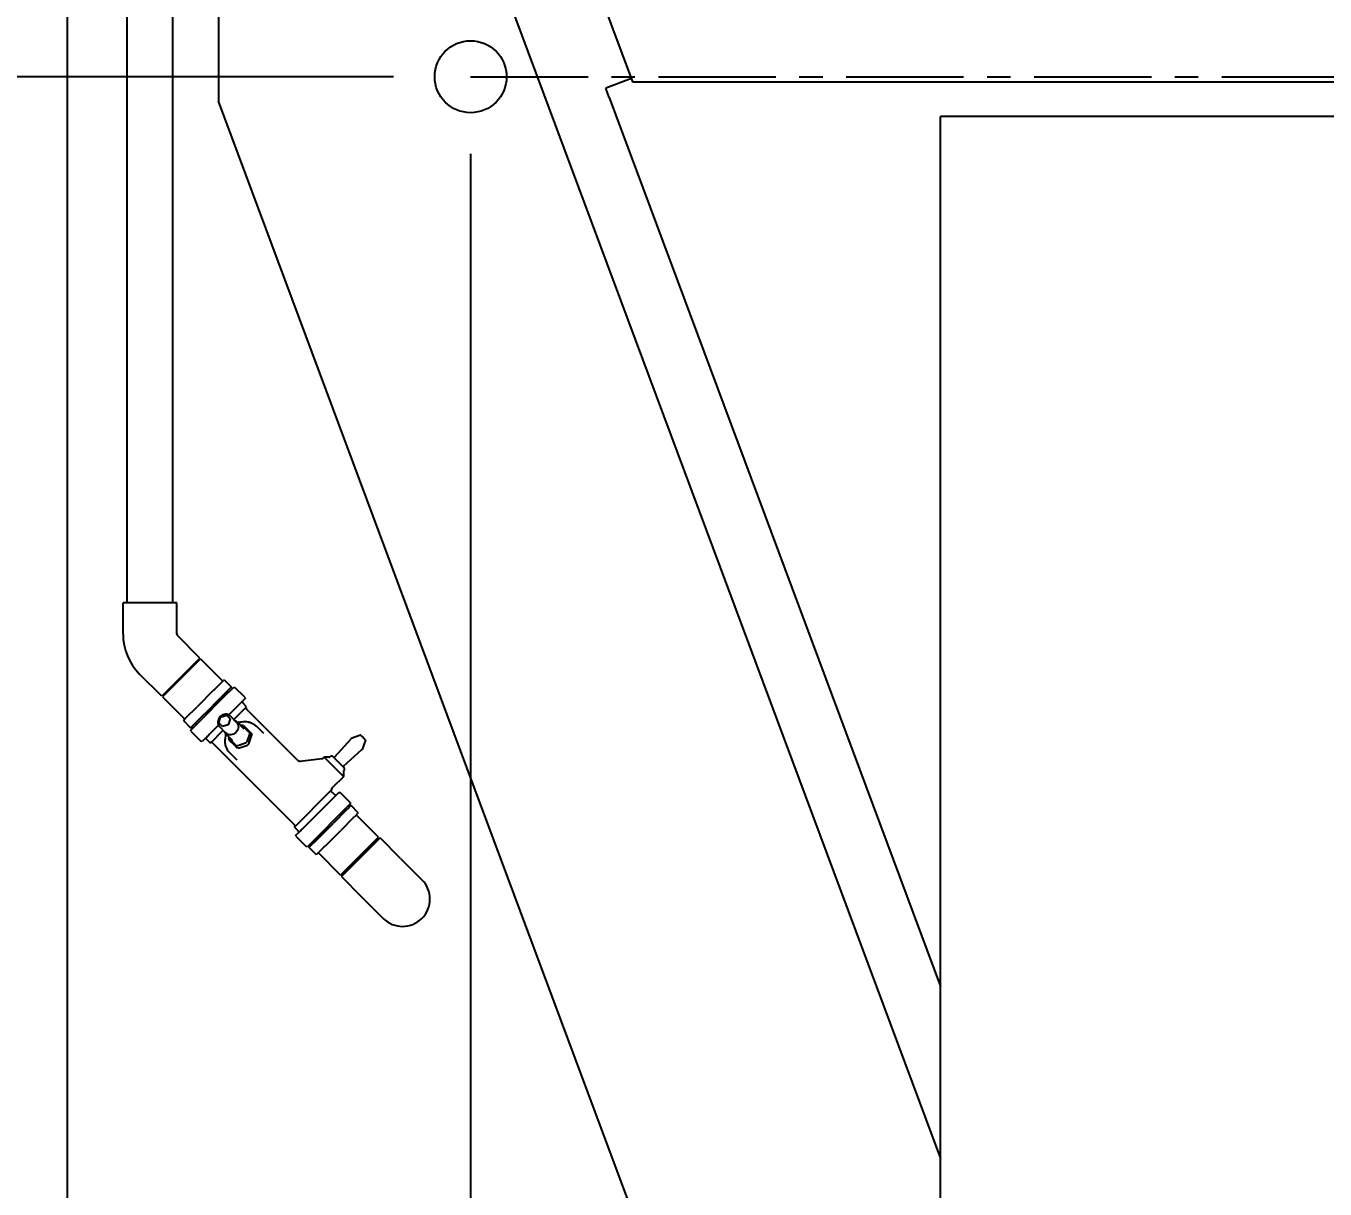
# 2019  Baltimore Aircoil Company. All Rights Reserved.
# Model space of a CAD drawing. Header units: millimetres. Extents: x 17891 to 32328, y 18593 to 29476.
# Drawn here: x 17946.16 to 17993.6, y 18925.77 to 18968.23 of the extents above; entities that cross this region are included whole.
import ezdxf

# ---------------------------------------------------------------- set-up
doc = ezdxf.new("R2010")
doc.units = ezdxf.units.MM
doc.header["$LTSCALE"] = 5
doc.linetypes.add('CENTER', pattern=[50.8, 31.75, -6.35, 6.35, -6.35])
for name, color, linetype in [('CONDENSER-STD-CONTROL', 1, 'Continuous'), ('RECIRCULATION-CONTROL', 3, 'Continuous'), ('UNIT', 6, 'Continuous'), ('WS-NO-CONTROL', 3, 'Continuous')]:
    doc.layers.add(name, color=color, linetype=linetype)
doc.styles.add('SUBMITTAL', font='romans.shx', dxfattribs={"width": 0.75})
doc.dimstyles.new('SUBMITTAL', dxfattribs={"dimtxt": 0.09375, "dimasz": 0.09375, "dimexe": 0.03125, "dimexo": 0.0625, "dimgap": 0.0625, "dimtad": 0, "dimdec": 4, "dimzin": 4, "dimdsep": 46, "dimlunit": 4, "dimtxsty": 'SUBMITTAL', "dimcen": 0.09375, "dimclre": 6, "dimadec": 0, "dimazin": 0, "dimtfac": 1, "dimtdec": 0, "dimtofl": 0, "dimtmove": 0, "dimatfit": 3, "dimfxl": 0, "dimfrac": 2, "dimtolj": 1, "dimtzin": 4, "dimarcsym": 0})

# ---------------------------------------------------------------- blocks, each defined once
blk = doc.blocks.new('*D18')
at = {"layer": 'UNIT', "color": 6, "lineweight": -2}
for p, q in [((17967.413, 18990.694), (17894.85, 18990.694)), ((17950.556, 18892.66), (17894.85, 18892.66))]:
    blk.add_line(p, q, dxfattribs=at)
at = {"layer": 'UNIT', "color": 3, "lineweight": -2}
for p, q in [((17897.667, 18985.765), (17897.667, 18951.36)), ((17897.667, 18897.589), (17897.667, 18931.994))]:
    blk.add_line(p, q, dxfattribs=at)
at = {"layer": 'UNIT', "color": 3}
for points in [[(17896.845, 18985.765), (17898.489, 18985.765), (17897.667, 18990.694)], [(17896.845, 18897.589), (17898.489, 18897.589), (17897.667, 18892.66)]]:
    blk.add_solid(points, dxfattribs=at)
at = {"layer": 'UNIT', "color": 3, "insert": (17897.667, 18941.677), "char_height": 4.9294, "attachment_point": 5, "rotation": 90, "style": 'SUBMITTAL'}
blk.add_mtext('\\A1;8\'-2"', dxfattribs=at)
blk = doc.blocks.new('*D20')
at = {"layer": 'CONDENSER-STD-CONTROL', "color": 6, "lineweight": -2}
for p, q in [((17962.4, 18963.562), (17962.4, 18869.843)), ((17947.667, 18896.122), (17947.667, 18869.843))]:
    blk.add_line(p, q, dxfattribs=at)
at = {"layer": 'CONDENSER-STD-CONTROL', "color": 3, "lineweight": -2}
for p, q in [((17947.667, 18872.66), (17942.738, 18872.66)), ((17957.471, 18872.66), (17952.596, 18872.66))]:
    blk.add_line(p, q, dxfattribs=at)
at = {"layer": 'CONDENSER-STD-CONTROL', "color": 3}
for points in [[(17952.596, 18873.481), (17952.596, 18871.838), (17947.667, 18872.66)], [(17957.471, 18873.481), (17957.471, 18871.838), (17962.4, 18872.66)]]:
    blk.add_solid(points, dxfattribs=at)
at = {"layer": 'CONDENSER-STD-CONTROL', "color": 3, "insert": (17926.013, 18872.66), "char_height": 4.9294, "attachment_point": 5, "style": 'SUBMITTAL'}
blk.add_mtext('\\A1;1\'-2 3/4"', dxfattribs=at)
blk = doc.blocks.new('*D21')
at = {"layer": 'CONDENSER-STD-CONTROL', "color": 3, "lineweight": -2}
for p, q in [((17937.667, 18906.495), (17937.667, 18914.711)), ((17937.667, 18887.73), (17937.667, 18882.801))]:
    blk.add_line(p, q, dxfattribs=at)
at = {"layer": 'CONDENSER-STD-CONTROL', "color": 6, "lineweight": -2}
for p, q in [((17976.819, 18901.566), (17934.85, 18901.566)), ((17950.556, 18892.66), (17934.85, 18892.66))]:
    blk.add_line(p, q, dxfattribs=at)
at = {"layer": 'CONDENSER-STD-CONTROL', "color": 3}
for points in [[(17936.845, 18906.495), (17938.489, 18906.495), (17937.667, 18901.566)], [(17936.845, 18887.73), (17938.489, 18887.73), (17937.667, 18892.66)]]:
    blk.add_solid(points, dxfattribs=at)
at = {"layer": 'CONDENSER-STD-CONTROL', "color": 3, "insert": (17937.667, 18926.77), "char_height": 4.9294, "attachment_point": 5, "rotation": 90, "style": 'SUBMITTAL'}
blk.add_mtext('\\A1;8 7/8"', dxfattribs=at)
blk = doc.blocks.new('*D22')
at = {"layer": 'CONDENSER-STD-CONTROL', "color": 6, "lineweight": -2}
for p, q in [((17959.583, 18966.378), (17924.85, 18966.378)), ((17950.556, 18892.66), (17924.85, 18892.66))]:
    blk.add_line(p, q, dxfattribs=at)
at = {"layer": 'CONDENSER-STD-CONTROL', "color": 3, "lineweight": -2}
for p, q in [((17927.667, 18961.449), (17927.667, 18946.632)), ((17927.667, 18897.589), (17927.667, 18912.831))]:
    blk.add_line(p, q, dxfattribs=at)
at = {"layer": 'CONDENSER-STD-CONTROL', "color": 3}
for points in [[(17926.845, 18961.449), (17928.489, 18961.449), (17927.667, 18966.378)], [(17926.845, 18897.589), (17928.489, 18897.589), (17927.667, 18892.66)]]:
    blk.add_solid(points, dxfattribs=at)
at = {"layer": 'CONDENSER-STD-CONTROL', "color": 3, "insert": (17927.667, 18929.731), "char_height": 4.9294, "attachment_point": 5, "rotation": 90, "style": 'SUBMITTAL'}
blk.add_mtext('\\A1;6\'-1 3/4"', dxfattribs=at)
blk = doc.blocks.new('*D31')
at = {"layer": 'UNIT', "color": 6, "lineweight": -2}
for p, q in [((17953.008, 18976.659), (17904.85, 18976.659)), ((17950.556, 18892.66), (17904.85, 18892.66))]:
    blk.add_line(p, q, dxfattribs=at)
at = {"layer": 'UNIT', "color": 3, "lineweight": -2}
for p, q in [((17907.667, 18971.729), (17907.667, 18944.342)), ((17907.667, 18897.589), (17907.667, 18924.976))]:
    blk.add_line(p, q, dxfattribs=at)
at = {"layer": 'UNIT', "color": 3}
for points in [[(17906.845, 18971.729), (17908.489, 18971.729), (17907.667, 18976.659)], [(17906.845, 18897.589), (17908.489, 18897.589), (17907.667, 18892.66)]]:
    blk.add_solid(points, dxfattribs=at)
at = {"layer": 'UNIT', "color": 3, "insert": (17907.667, 18934.659), "char_height": 4.9294, "attachment_point": 5, "rotation": 90, "style": 'SUBMITTAL'}
blk.add_mtext('\\A1;7\'-0"', dxfattribs=at)
blk = doc.blocks.new('*D99')
at = {"layer": 'WS-NO-CONTROL', "color": 6, "lineweight": -2}
for p, q in [((17980.487, 18973.044), (17914.85, 18973.044)), ((17950.556, 18892.66), (17914.85, 18892.66))]:
    blk.add_line(p, q, dxfattribs=at)
at = {"layer": 'WS-NO-CONTROL', "color": 3, "lineweight": -2}
for p, q in [((17917.667, 18968.114), (17917.667, 18949.753)), ((17917.667, 18897.589), (17917.667, 18915.951))]:
    blk.add_line(p, q, dxfattribs=at)
at = {"layer": 'WS-NO-CONTROL', "color": 3}
for points in [[(17916.845, 18968.114), (17918.489, 18968.114), (17917.667, 18973.044)], [(17916.845, 18897.589), (17918.489, 18897.589), (17917.667, 18892.66)]]:
    blk.add_solid(points, dxfattribs=at)
at = {"layer": 'WS-NO-CONTROL', "color": 3, "insert": (17917.667, 18932.852), "char_height": 4.9294, "attachment_point": 5, "rotation": 90, "style": 'SUBMITTAL'}
blk.add_mtext('\\A1;6\'-8 3/8"', dxfattribs=at)

msp = doc.modelspace()

# ---------------------------------------------------------------- linework, layer by layer
at = {"layer": 'CONDENSER-STD-CONTROL', "linetype": 'CENTER', "ltscale": 0.027}
msp.add_line((17962.4, 18966.3784), (18026.721, 18966.3784), dxfattribs=at)
at = {"layer": 'CONDENSER-STD-CONTROL'}
msp.add_circle((17962.4, 18966.3784), 1.3125, dxfattribs=at)
at = {"layer": 'RECIRCULATION-CONTROL'}
for p, q in [((17949.8599, 18947.1784), (17949.8599, 18968.7719)), ((17951.5199, 18947.1784), (17951.5199, 18968.7719)), ((17951.6743, 18947.1784), (17949.7055, 18947.1784)), ((17949.7055, 18946.0332), (17949.7055, 18947.1784)), ((17951.6743, 18946.0332), (17951.6743, 18947.1784)), ((17952.5129, 18945.1538), (17951.7031, 18945.9636)), ((17952.5129, 18945.1538), (17951.1208, 18943.7617)), ((17952.5317, 18945.1288), (17951.1458, 18943.7428)), ((17952.5317, 18945.1288), (17953.3463, 18944.3142)), ((17951.1208, 18943.7617), (17950.311, 18944.5715)), ((17953.0419, 18944.0098), (17953.3821, 18944.35)), ((17953.3962, 18944.3641), (17953.3821, 18944.35)), ((17953.3962, 18944.3641), (17953.6614, 18944.0989)), ((17952.4604, 18943.4283), (17952.9992, 18943.967)), ((17953.0419, 18944.0098), (17952.9992, 18943.967)), ((17953.3071, 18943.7446), (17953.6473, 18944.0848)), ((17953.3549, 18943.704), (17953.7471, 18944.0962)), ((17953.5266, 18943.9063), (17953.5054, 18943.943)), ((17953.5368, 18943.909), (17953.5262, 18943.9062)), ((17953.5468, 18943.8989), (17953.5373, 18943.909)), ((17953.546, 18943.8951), (17953.5469, 18943.8984)), ((17953.6614, 18944.0989), (17953.6473, 18944.0848)), ((17953.7471, 18944.0962), (17953.7931, 18944.0866)), ((17954.155, 18943.7247), (17953.7931, 18944.0866)), ((17951.1458, 18943.7428), (17951.9604, 18942.9283)), ((17951.9919, 18942.9598), (17952.4137, 18943.3815)), ((17952.4604, 18943.4283), (17952.4137, 18943.3815)), ((17952.5705, 18942.9197), (17953.3549, 18943.704)), ((17952.7256, 18943.1631), (17953.2643, 18943.7019)), ((17953.3071, 18943.7446), (17953.2643, 18943.7019)), ((17953.752, 18942.9124), (17954.22, 18943.3804)), ((17953.9059, 18943.4198), (17953.7725, 18943.2865)), ((17954.1647, 18943.6786), (17954.0313, 18943.5453)), ((17954.22, 18943.3804), (17954.0711, 18943.5294)), ((17954.155, 18943.7247), (17954.1647, 18943.6786)), ((17951.9109, 18942.8787), (17951.9105, 18942.8784)), ((17951.9105, 18942.8784), (17952.1757, 18942.6132)), ((17951.9109, 18942.8787), (17951.9686, 18942.9364)), ((17951.9919, 18942.9598), (17951.9686, 18942.9364)), ((17952.1784, 18942.5275), (17952.5705, 18942.9197)), ((17952.2571, 18942.6946), (17952.6788, 18943.1164)), ((17952.7256, 18943.1631), (17952.6788, 18943.1164)), ((17953.201, 18942.7952), (17953.2706, 18943.004)), ((17953.2706, 18943.004), (17953.4794, 18943.0736)), ((17953.4794, 18943.0736), (17953.6186, 18942.9344)), ((17953.6186, 18942.9344), (17953.549, 18942.7256)), ((17953.7725, 18943.2865), (17953.5689, 18943.0829)), ((17953.8552, 18942.8091), (17953.6186, 18943.0458)), ((17956.0816, 18941.4304), (17954.2036, 18943.3084)), ((17952.176, 18942.6136), (17952.1757, 18942.6132)), ((17952.176, 18942.6136), (17952.2337, 18942.6713)), ((17952.188, 18942.4814), (17952.1784, 18942.5275)), ((17952.188, 18942.4814), (17952.5499, 18942.1195)), ((17952.2571, 18942.6946), (17952.2337, 18942.6713)), ((17952.3341, 18942.7677), (17952.3316, 18942.7692)), ((17952.3339, 18942.7678), (17952.3338, 18942.7676)), ((17952.344, 18942.7575), (17952.3339, 18942.767)), ((17952.3445, 18942.7575), (17952.3499, 18942.759)), ((17952.3877, 18942.7368), (17952.3495, 18942.7588)), ((17952.9881, 18942.5021), (17952.8548, 18942.3687)), ((17952.8942, 18942.0546), (17953.3622, 18942.5226)), ((17953.1917, 18942.7057), (17952.9881, 18942.5021)), ((17953.3402, 18942.656), (17953.201, 18942.7952)), ((17953.4655, 18942.4194), (17953.2288, 18942.656)), ((17953.549, 18942.7256), (17953.3402, 18942.656)), ((17953.716, 18942.141), (17953.4636, 18942.3934)), ((17954.1336, 18942.5586), (17953.8812, 18942.811)), ((17954.0007, 18942.6915), (17954.0491, 18942.7076)), ((17954.0491, 18942.7076), (17954.0574, 18942.6919)), ((17954.1093, 18942.6956), (17954.0491, 18942.7076)), ((17954.2947, 18942.4545), (17954.0574, 18942.6919)), ((17954.1093, 18942.6956), (17954.3263, 18942.4786)), ((17954.3383, 18942.4184), (17954.2299, 18942.0929)), ((17954.2947, 18942.4545), (17954.3383, 18942.4184)), ((17954.3383, 18942.4184), (17954.3263, 18942.4786)), ((17954.3263, 18942.4786), (17954.3959, 18942.409)), ((17954.3959, 18942.409), (17954.4079, 18942.3488)), ((17954.8444, 18942.4024), (17954.578, 18942.6689)), ((17952.596, 18942.1099), (17952.5499, 18942.1195)), ((17952.7293, 18942.2433), (17952.596, 18942.1099)), ((17952.8942, 18942.0546), (17952.7452, 18942.2035)), ((17955.9811, 18939.056), (17952.9662, 18942.0709)), ((17953.5669, 18942.2255), (17953.5831, 18942.2739)), ((17953.5669, 18942.2255), (17953.579, 18942.1653)), ((17953.5827, 18942.2172), (17953.5669, 18942.2255)), ((17953.7959, 18941.9483), (17953.579, 18942.1653)), ((17953.5827, 18942.2172), (17953.8201, 18941.9799)), ((17953.7959, 18941.9483), (17953.8562, 18941.9362)), ((17953.8655, 18941.8787), (17953.7959, 18941.9483)), ((17953.8562, 18941.9362), (17953.8201, 18941.9799)), ((17954.1816, 18942.0447), (17953.8562, 18941.9362)), ((17953.9258, 18941.8667), (17954.2512, 18941.9751)), ((17954.1816, 18942.0447), (17954.2299, 18942.0929)), ((17954.2995, 18942.0233), (17954.2512, 18941.9751)), ((17954.2995, 18942.0233), (17954.4079, 18942.3488)), ((17957.4268, 18941.5398), (17958.0332, 18942.2132)), ((17958.3732, 18942.3395), (17958.0411, 18942.2186)), ((17958.3942, 18942.3346), (17958.3939, 18942.3349)), ((17958.3942, 18942.3346), (17958.4196, 18942.3092)), ((17958.4358, 18942.2922), (17958.4288, 18942.2992)), ((17958.5172, 18942.2108), (17958.4358, 18942.2922)), ((17958.5575, 18942.1552), (17958.4366, 18941.823)), ((17958.5272, 18942.2016), (17958.5526, 18942.1761)), ((17958.5529, 18942.1759), (17958.5526, 18942.1761)), ((17953.8722, 18941.4302), (17953.6057, 18941.6966)), ((17953.9258, 18941.8667), (17953.8655, 18941.8787)), ((17956.1778, 18941.3965), (17956.9656, 18941.4889)), ((17956.9656, 18941.4889), (17957.0123, 18941.4943)), ((17957.0451, 18941.5341), (17957.0043, 18941.4934)), ((17957.0123, 18941.4943), (17957.0188, 18941.4951)), ((17957.0475, 18941.5362), (17957.7542, 18940.8295)), ((17957.2415, 18941.5362), (17957.0475, 18941.5362)), ((17957.2697, 18941.5562), (17957.2554, 18941.542)), ((17957.7743, 18941.163), (17957.381, 18941.5562)), ((17957.7578, 18941.2087), (17958.4313, 18941.8151)), ((17957.7542, 18941.0234), (17957.7542, 18940.8295)), ((17957.7743, 18941.0516), (17957.76, 18941.0373)), ((17957.7522, 18940.827), (17957.3578, 18940.4326)), ((17955.9648, 18938.984), (17957.2865, 18940.3056)), ((17956.2789, 18938.9445), (17957.4555, 18940.1211)), ((17957.4396, 18940.1608), (17957.3002, 18940.3002)), ((17957.4555, 18940.1211), (17957.5888, 18940.2544)), ((17957.5888, 18940.2544), (17957.6349, 18940.2448)), ((17957.9968, 18939.8829), (17957.6349, 18940.2448)), ((17957.859, 18939.6011), (17957.3893, 18939.1314)), ((17958.0064, 18939.8369), (17957.6142, 18939.4447)), ((17957.8101, 18939.6352), (17957.8027, 18939.6332)), ((17957.8107, 18939.6351), (17957.8208, 18939.6256)), ((17957.8181, 18939.6155), (17957.8532, 18939.5952)), ((17957.8182, 18939.6154), (17957.8208, 18939.6251)), ((17957.859, 18939.6011), (17957.8887, 18939.6308)), ((17958.0298, 18939.7718), (17957.8887, 18939.6308)), ((17957.9968, 18939.8829), (17958.0064, 18939.8369)), ((17958.0298, 18939.7718), (17958.0319, 18939.774)), ((17958.2971, 18939.5088), (17958.0319, 18939.774)), ((17957.341, 18939.0831), (17956.8179, 18938.5599)), ((17957.6142, 18939.4447), (17956.8299, 18938.6603)), ((17957.341, 18939.0831), (17957.3893, 18939.1314)), ((17958.1242, 18939.3359), (17957.6545, 18938.8662)), ((17958.1242, 18939.3359), (17958.1539, 18939.3656)), ((17958.2949, 18939.5066), (17958.1539, 18939.3656)), ((17959.039, 18938.6215), (17958.2244, 18939.4361)), ((17958.2949, 18939.5066), (17958.2971, 18939.5088)), ((17956.1137, 18938.835), (17955.9648, 18938.984)), ((17956.0201, 18938.6857), (17956.1535, 18938.8191)), ((17956.0297, 18938.6397), (17956.0201, 18938.6857)), ((17956.0297, 18938.6397), (17956.3916, 18938.2778)), ((17956.8299, 18938.6603), (17956.4377, 18938.2682)), ((17957.6062, 18938.8179), (17957.083, 18938.2948)), ((17957.6062, 18938.8179), (17957.6545, 18938.8662)), ((17957.653, 18937.2356), (17959.039, 18938.6215)), ((17959.0973, 18938.5915), (17957.6831, 18937.1773)), ((17959.8442, 18937.8446), (17959.0973, 18938.5915)), ((17956.4377, 18938.2682), (17956.3916, 18938.2778)), ((17956.5006, 18938.2426), (17956.509, 18938.2511)), ((17956.7657, 18937.9775), (17956.5006, 18938.2426)), ((17956.8179, 18938.5599), (17956.509, 18938.2511)), ((17956.647, 18938.4775), (17956.6705, 18938.4368)), ((17956.6703, 18938.437), (17956.6692, 18938.4327)), ((17956.6692, 18938.4322), (17956.6787, 18938.4221)), ((17956.679, 18938.422), (17956.6794, 18938.4214)), ((17956.6793, 18938.4221), (17956.6794, 18938.4221)), ((17957.0444, 18938.2562), (17956.7742, 18937.9859)), ((17957.0444, 18938.2562), (17957.083, 18938.2948)), ((17956.7657, 18937.9775), (17956.7742, 18937.9859)), ((17957.653, 18937.2356), (17956.8385, 18938.0502)), ((17959.8442, 18937.8446), (17960.622, 18937.0668)), ((17958.43, 18936.4304), (17957.6831, 18937.1773)), ((17959.2078, 18935.6526), (17958.43, 18936.4304))]:
    msp.add_line(p, q, dxfattribs=at)
for centre, radius, start, end in [((17951.7727, 18946.0332), 2.0672, 180, 225), ((17951.7727, 18946.0332), 0.0984, 180, 225), ((17954.0989, 18943.5572), 0.0394, 135, 225), ((17954.2315, 18943.3362), 0.0394, 135, 225), ((17952.7174, 18942.1757), 0.0394, 45, 135), ((17952.9384, 18942.0431), 0.0394, 45, 135), ((17958.0478, 18942.2001), 0.0197, 110, 138), ((17958.38, 18942.321), 0.0197, 45, 110), ((17958.539, 18942.1619), 0.0197, 340, 45), ((17956.1651, 18941.514), 0.1181, 225, 276.68423), ((17957.059, 18941.5202), 0.0197, 125.63945, 135), ((17957.2415, 18941.5559), 0.0197, 270, 315), ((17957.3253, 18941.5006), 0.0787, 45, 135), ((17957.4121, 18941.5529), 0.0197, 225, 318), ((17958.4181, 18941.8298), 0.0197, 312, 340), ((17957.771, 18941.1941), 0.0197, 132, 225), ((17957.7739, 18941.0234), 0.0197, 135, 180), ((17957.7186, 18941.1073), 0.0787, 315, 45), ((17957.7382, 18940.8409), 0.0197, 315, 324.36055), ((17957.497, 18940.2934), 0.1969, 135, 178.03931), ((17957.4674, 18940.1887), 0.0394, 225, 315), ((17955.9533, 18939.0282), 0.0394, 315, 45), ((17956.0859, 18938.8072), 0.0394, 315, 45), ((17959.9149, 18936.3597), 1, 225, 45)]:
    msp.add_arc(centre, radius, start, end, dxfattribs=at)
msp.add_ellipse((17953.4237, 18942.8509), major_axis=(-0.1949, -0.1949), ratio=0.8660254, start_param=3.1415927, end_param=6.2831853, dxfattribs=at)
at = {"layer": 'RECIRCULATION-CONTROL', "extrusion": (0, 0, -1)}
for centre, major_axis, ratio, start_param, end_param in [((17953.6603, 18942.6143), (-0.1949, -0.1949), 0.8660254, 3.1415927, 6.2831853), ((17958.4057, 18942.2952), (0.0538, -0.0538), 0.258819, 4.712389, 4.8915962), ((17958.5133, 18942.1877), (-0.0538, 0.0538), 0.258819, 1.3915891, 1.5707963)]:
    msp.add_ellipse(centre, major_axis=major_axis, ratio=ratio, start_param=start_param, end_param=end_param, dxfattribs=at)
at = {"layer": 'RECIRCULATION-CONTROL'}
for points, knots in [([(17954.0313, 18943.5453), (17954.0104, 18943.5243), (17953.992, 18943.5011), (17953.9502, 18943.4593), (17953.9268, 18943.4407), (17953.9059, 18943.4198)], [-1.91702663, -1.91702663, -1.91702663, -1.91702663, -1.46646968, -1.46646968, -1.01591274, -1.01591274, -1.01591274, -1.01591274]), ([(17953.8812, 18942.811), (17953.8618, 18942.8303), (17953.839, 18942.8462), (17953.8097, 18942.8598), (17953.8053, 18942.8617), (17953.8009, 18942.8634)], [6.28318531, 6.28318531, 6.28318531, 6.28318531, 6.59047475, 6.59047475, 6.6433499, 6.6433499, 6.6433499, 6.6433499]), ([(17953.4112, 18942.4737), (17953.4147, 18942.4647), (17953.4187, 18942.4561), (17953.434, 18942.4277), (17953.4476, 18942.4094), (17953.4636, 18942.3934)], [9.06461337, 9.06461337, 9.06461337, 9.06461337, 9.17102462, 9.17102462, 9.42477796, 9.42477796, 9.42477796, 9.42477796]), ([(17953.4459, 18942.2307), (17953.4479, 18942.2423), (17953.4498, 18942.254), (17953.4532, 18942.2778), (17953.4548, 18942.2899), (17953.4579, 18942.3144), (17953.4593, 18942.3268), (17953.4621, 18942.3522), (17953.4634, 18942.3651), (17953.4652, 18942.3826), (17953.4656, 18942.3868), (17953.466, 18942.391)], [0, 0, 0, 0, 0.10976465, 0.10976465, 0.2195293, 0.2195293, 0.32929395, 0.32929395, 0.43905859, 0.43905859, 0.47333536, 0.47333536, 0.47333536, 0.47333536]), ([(17953.8836, 18942.8086), (17953.8878, 18942.809), (17953.892, 18942.8094), (17953.9095, 18942.8112), (17953.9224, 18942.8125), (17953.9478, 18942.8153), (17953.9602, 18942.8167), (17953.9847, 18942.8197), (17953.9968, 18942.8213), (17954.0206, 18942.8248), (17954.0323, 18942.8267), (17954.0439, 18942.8287)], [1.54910742, 1.54910742, 1.54910742, 1.54910742, 1.58342825, 1.58342825, 1.69319425, 1.69319425, 1.80296025, 1.80296025, 1.91272626, 1.91272626, 2.02249226, 2.02249226, 2.02249226, 2.02249226]), ([(17954.0439, 18942.8287), (17954.0821, 18942.8353), (17954.1208, 18942.8387), (17954.1981, 18942.8384), (17954.2368, 18942.8348), (17954.3126, 18942.8204), (17954.3499, 18942.8096), (17954.4216, 18942.781), (17954.456, 18942.7631), (17954.5205, 18942.7207), (17954.5507, 18942.6962), (17954.578, 18942.6689)], [5.39500507, 5.39500507, 5.39500507, 5.39500507, 5.57264112, 5.57264112, 5.75027716, 5.75027716, 5.92791321, 5.92791321, 6.10554926, 6.10554926, 6.28318531, 6.28318531, 6.28318531, 6.28318531]), ([(17952.8548, 18942.3687), (17952.8338, 18942.3478), (17952.8153, 18942.3244), (17952.7735, 18942.2826), (17952.7502, 18942.2642), (17952.7293, 18942.2433)], [-1.91702663, -1.91702663, -1.91702663, -1.91702663, -1.46646968, -1.46646968, -1.01591274, -1.01591274, -1.01591274, -1.01591274]), ([(17953.6057, 18941.6966), (17953.5784, 18941.7239), (17953.5539, 18941.754), (17953.5115, 18941.8186), (17953.4936, 18941.853), (17953.4649, 18941.9247), (17953.4541, 18941.9619), (17953.4398, 18942.0378), (17953.4361, 18942.0764), (17953.4359, 18942.1538), (17953.4393, 18942.1925), (17953.4459, 18942.2307)], [3.14159265, 3.14159265, 3.14159265, 3.14159265, 3.3192287, 3.3192287, 3.49686475, 3.49686475, 3.6745008, 3.6745008, 3.85213684, 3.85213684, 4.02977289, 4.02977289, 4.02977289, 4.02977289]), ([(17957.0005, 18941.4912), (17957.0005, 18941.4912), (17957.0005, 18941.4912), (17957.0033, 18941.4924), (17957.0063, 18941.4933), (17957.0092, 18941.4939)], [-0.024559033, -0.024559033, -0.024559033, -0.024559033, -0.024419735, -0.024419735, 0, 0, 0, 0]), ([(17957.2865, 18940.3056), (17957.2942, 18940.3025), (17957.2988, 18940.3007), (17957.3001, 18940.3002), (17957.3002, 18940.3002), (17957.3002, 18940.3002)], [0, 0, 0, 0, 0.23298833, 0.23298833, 0.27072593, 0.27072593, 0.27072593, 0.27072593]), ([(17956.1535, 18938.8191), (17956.1744, 18938.84), (17956.1928, 18938.8633), (17956.2346, 18938.9051), (17956.258, 18938.9236), (17956.2789, 18938.9445)], [1.01591274, 1.01591274, 1.01591274, 1.01591274, 1.46646968, 1.46646968, 1.91702663, 1.91702663, 1.91702663, 1.91702663])]:
    msp.add_open_spline(points, degree=3, knots=knots, dxfattribs=at)
for points in [[(17958.429, 18942.2993), (17958.429, 18942.2993), (17958.4289, 18942.2992), (17958.4288, 18942.2992)], [(17958.5172, 18942.2108), (17958.5173, 18942.2108), (17958.5173, 18942.2109), (17958.5174, 18942.211)], [(17957.0123, 18941.4943), (17957.0113, 18941.4942), (17957.0102, 18941.4941), (17957.0092, 18941.4939)], [(17956.6807, 18938.4227), (17956.6796, 18938.4221), (17956.6789, 18938.4219), (17956.6787, 18938.4221)], [(17956.6794, 18938.4221), (17956.6797, 18938.4222), (17956.6801, 18938.4224), (17956.6807, 18938.4227)]]:
    msp.add_open_spline(points, degree=3, dxfattribs=at)
at = {"layer": 'UNIT'}
for p, q in [((17965.0176, 18975.0354), (17968.3136, 18966.1963)), ((17947.6671, 18973.3122), (17947.6671, 18898.9392)), ((17953.1927, 18969.6997), (17953.1928, 18965.49)), ((17963.5963, 18969.6998), (17979.5605, 18926.8891)), ((17968.2711, 18966.3104), (17967.3341, 18965.961)), ((17968.3136, 18966.1963), (18020.8074, 18966.1963)), ((17967.4616, 18965.6191), (17967.3341, 18965.961)), ((17977.6954, 18899.7821), (17953.1928, 18965.49)), ((17967.4609, 18965.6181), (17979.5605, 18933.17)), ((17979.5605, 18922.9224), (17979.5605, 18964.9224)), ((18009.5605, 18964.9224), (17979.5605, 18964.9224))]:
    msp.add_line(p, q, dxfattribs=at)

# ---------------------------------------------------------------- dimensions: what is measured, and where the dimension line sits
at = {"layer": 'CONDENSER-STD-CONTROL', "color": 3}
dim = msp.add_linear_dim(base=(17947.6671, 18872.6597), p1=(17962.4, 18966.3784), p2=(17947.6671, 18898.9392), dimstyle='SUBMITTAL', override={"dimscale": 70.42, "dimtxt": 0.07, "dimasz": 0.07, "dimexe": 0.04, "dimexo": 0.04, "dimgap": 0.03125, "dimdec": 3, "dimzin": 3, "dimclrd": 3, "dimclrt": 3, "dimtdec": 3, "dimtix": 1}, dxfattribs=at)
dim.commit()
dim.dimension.update_dxf_attribs({"geometry": '*D20', "text_midpoint": (17926.0129, 18872.6597), "dimtype": 160})
for base, p1, picture, middle in [((17927.6671, 18892.6597), (17962.4, 18966.3784), '*D22', (17927.6671, 18929.7314)), ((17937.6671, 18892.6597), (17979.6358, 18901.5659), '*D21', (17937.6671, 18926.7704))]:
    dim = msp.add_linear_dim(base=base, p1=p1, p2=(17953.373, 18892.6597), angle=90, dimstyle='SUBMITTAL', override={"dimscale": 70.42, "dimtxt": 0.07, "dimasz": 0.07, "dimexe": 0.04, "dimexo": 0.04, "dimgap": 0.03125, "dimdec": 3, "dimzin": 3, "dimclrd": 3, "dimclrt": 3, "dimtdec": 3, "dimtix": 1}, dxfattribs=at)
    dim.commit()
    dim.dimension.update_dxf_attribs({"geometry": picture, "text_midpoint": middle, "dimtype": 160})
at = {"layer": 'UNIT', "color": 3}
dim = msp.add_linear_dim(base=(17897.66706, 18892.65966), p1=(17970.22952, 18990.69421), p2=(17953.37303, 18892.65966), angle=90, dimstyle='SUBMITTAL', override={"dimscale": 70.42, "dimtxt": 0.07, "dimasz": 0.07, "dimexe": 0.04, "dimexo": 0.04, "dimgap": 0.03125, "dimdec": 3, "dimzin": 3, "dimclrd": 3, "dimclrt": 3, "dimtdec": 3, "dimtix": 1}, dxfattribs=at)
dim.commit()
dim.dimension.update_dxf_attribs({"geometry": '*D18', "text_midpoint": (17897.66706, 18941.67693), "dimtype": 160})
dim = msp.add_linear_dim(base=(17907.6671, 18892.6597), p1=(17955.8253, 18976.6588), p2=(17953.373, 18892.6597), angle=90, dimstyle='SUBMITTAL', override={"dimscale": 70.42, "dimtxt": 0.07, "dimasz": 0.07, "dimexe": 0.04, "dimexo": 0.04, "dimgap": 0.03125, "dimdec": 3, "dimzin": 3, "dimclrd": 3, "dimclrt": 3, "dimtdec": 3, "dimtix": 1}, dxfattribs=at)
dim.commit()
dim.dimension.update_dxf_attribs({"geometry": '*D31', "text_midpoint": (17907.6671, 18934.6592)})
at = {"layer": 'WS-NO-CONTROL', "color": 3}
dim = msp.add_linear_dim(base=(17917.6671, 18892.6597), p1=(17983.304, 18973.0438), p2=(17953.373, 18892.6597), angle=90, dimstyle='SUBMITTAL', override={"dimscale": 70.42, "dimtxt": 0.07, "dimasz": 0.07, "dimexe": 0.04, "dimexo": 0.04, "dimgap": 0.03125, "dimdec": 3, "dimzin": 3, "dimclrd": 3, "dimclrt": 3, "dimtdec": 3, "dimtix": 1}, dxfattribs=at)
dim.commit()
dim.dimension.update_dxf_attribs({"geometry": '*D99', "text_midpoint": (17917.6671, 18932.8517)})

doc.saveas('drawing.dxf')
